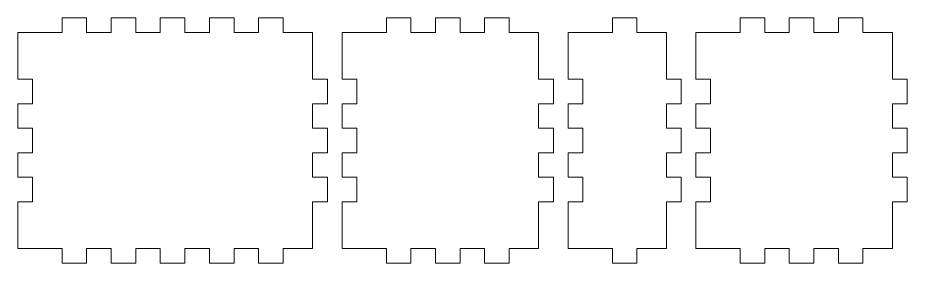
# Model space of a CAD drawing. Header units: centimetres. Extents: x -16 to 372, y -89 to 17.
# Drawn here: x 188.22 to 206.32, y -50.73 to -45.73 of the extents above; entities that cross this region are included whole.
import ezdxf

# ---------------------------------------------------------------- set-up
doc = ezdxf.new("R2010")
doc.units = ezdxf.units.CM
doc.header["$MEASUREMENT"] = 0
doc.layers.add('Capa 1', color=7, linetype='Continuous')

msp = doc.modelspace()

# ---------------------------------------------------------------- linework, layer by layer
at = {"layer": 'Capa 1', "color": 5, "lineweight": 9}
for points, knots in [([(188.22455, -50.43299), (188.22455, -50.43299), (188.87455, -50.43299), (188.87455, -50.43299), (188.87455, -50.43299), (188.87455, -50.43299), (189.12455, -50.43299), (189.12455, -50.43299), (189.12455, -50.43299), (189.12455, -50.43299), (189.12455, -50.73299), (189.12455, -50.73299), (189.12455, -50.73299), (189.12455, -50.73299), (189.62455, -50.73299), (189.62455, -50.73299), (189.62455, -50.73299), (189.62455, -50.73299), (189.62455, -50.43299), (189.62455, -50.43299), (189.62455, -50.43299), (189.62455, -50.43299), (189.87455, -50.43299), (189.87455, -50.43299), (189.87455, -50.43299), (189.87455, -50.43299), (190.12455, -50.43299), (190.12455, -50.43299), (190.12455, -50.43299), (190.12455, -50.43299), (190.12455, -50.73299), (190.12455, -50.73299), (190.12455, -50.73299), (190.12455, -50.73299), (190.62455, -50.73299), (190.62455, -50.73299), (190.62455, -50.73299), (190.62455, -50.73299), (190.62455, -50.43299), (190.62455, -50.43299), (190.62455, -50.43299), (190.62455, -50.43299), (190.87455, -50.43299), (190.87455, -50.43299), (190.87455, -50.43299), (190.87455, -50.43299), (191.12455, -50.43299), (191.12455, -50.43299), (191.12455, -50.43299), (191.12455, -50.43299), (191.12455, -50.73299), (191.12455, -50.73299), (191.12455, -50.73299), (191.12455, -50.73299), (191.62455, -50.73299), (191.62455, -50.73299), (191.62455, -50.73299), (191.62455, -50.73299), (191.62455, -50.43299), (191.62455, -50.43299), (191.62455, -50.43299), (191.62455, -50.43299), (191.87455, -50.43299), (191.87455, -50.43299), (191.87455, -50.43299), (191.87455, -50.43299), (192.12455, -50.43299), (192.12455, -50.43299), (192.12455, -50.43299), (192.12455, -50.43299), (192.12455, -50.73299), (192.12455, -50.73299), (192.12455, -50.73299), (192.12455, -50.73299), (192.62455, -50.73299), (192.62455, -50.73299), (192.62455, -50.73299), (192.62455, -50.73299), (192.62455, -50.43299), (192.62455, -50.43299), (192.62455, -50.43299), (192.62455, -50.43299), (192.87455, -50.43299), (192.87455, -50.43299), (192.87455, -50.43299), (192.87455, -50.43299), (193.12455, -50.43299), (193.12455, -50.43299), (193.12455, -50.43299), (193.12455, -50.43299), (193.12455, -50.73299), (193.12455, -50.73299), (193.12455, -50.73299), (193.12455, -50.73299), (193.62455, -50.73299), (193.62455, -50.73299), (193.62455, -50.73299), (193.62455, -50.73299), (193.62455, -50.43299), (193.62455, -50.43299), (193.62455, -50.43299), (193.62455, -50.43299), (193.87455, -50.43299), (193.87455, -50.43299), (193.87455, -50.43299), (193.87455, -50.43299), (194.22455, -50.43299), (194.22455, -50.43299), (194.22455, -50.43299), (194.22455, -50.43299), (194.22455, -49.73299), (194.22455, -49.73299), (194.22455, -49.73299), (194.22455, -49.73299), (194.22455, -49.48299), (194.22455, -49.48299), (194.22455, -49.48299), (194.22455, -49.48299), (194.52455, -49.48299), (194.52455, -49.48299), (194.52455, -49.48299), (194.52455, -49.48299), (194.52455, -48.98299), (194.52455, -48.98299), (194.52455, -48.98299), (194.52455, -48.98299), (194.22455, -48.98299), (194.22455, -48.98299), (194.22455, -48.98299), (194.22455, -48.98299), (194.22455, -48.73299), (194.22455, -48.73299), (194.22455, -48.73299), (194.22455, -48.73299), (194.22455, -48.48299), (194.22455, -48.48299), (194.22455, -48.48299), (194.22455, -48.48299), (194.52455, -48.48299), (194.52455, -48.48299), (194.52455, -48.48299), (194.52455, -48.48299), (194.52455, -47.98299), (194.52455, -47.98299), (194.52455, -47.98299), (194.52455, -47.98299), (194.22455, -47.98299), (194.22455, -47.98299), (194.22455, -47.98299), (194.22455, -47.98299), (194.22455, -47.73299), (194.22455, -47.73299), (194.22455, -47.73299), (194.22455, -47.73299), (194.22455, -47.48299), (194.22455, -47.48299), (194.22455, -47.48299), (194.22455, -47.48299), (194.52455, -47.48299), (194.52455, -47.48299), (194.52455, -47.48299), (194.52455, -47.48299), (194.52455, -46.98299), (194.52455, -46.98299), (194.52455, -46.98299), (194.52455, -46.98299), (194.22455, -46.98299), (194.22455, -46.98299), (194.22455, -46.98299), (194.22455, -46.98299), (194.22455, -46.73299), (194.22455, -46.73299), (194.22455, -46.73299), (194.22455, -46.73299), (194.22455, -46.03299), (194.22455, -46.03299), (194.22455, -46.03299), (194.22455, -46.03299), (193.87455, -46.03299), (193.87455, -46.03299), (193.87455, -46.03299), (193.87455, -46.03299), (193.62455, -46.03299), (193.62455, -46.03299), (193.62455, -46.03299), (193.62455, -46.03299), (193.62455, -45.73299), (193.62455, -45.73299), (193.62455, -45.73299), (193.62455, -45.73299), (193.12455, -45.73299), (193.12455, -45.73299), (193.12455, -45.73299), (193.12455, -45.73299), (193.12455, -46.03299), (193.12455, -46.03299), (193.12455, -46.03299), (193.12455, -46.03299), (192.87455, -46.03299), (192.87455, -46.03299), (192.87455, -46.03299), (192.87455, -46.03299), (192.62455, -46.03299), (192.62455, -46.03299), (192.62455, -46.03299), (192.62455, -46.03299), (192.62455, -45.73299), (192.62455, -45.73299), (192.62455, -45.73299), (192.62455, -45.73299), (192.12455, -45.73299), (192.12455, -45.73299), (192.12455, -45.73299), (192.12455, -45.73299), (192.12455, -46.03299), (192.12455, -46.03299), (192.12455, -46.03299), (192.12455, -46.03299), (191.87455, -46.03299), (191.87455, -46.03299), (191.87455, -46.03299), (191.87455, -46.03299), (191.62455, -46.03299), (191.62455, -46.03299), (191.62455, -46.03299), (191.62455, -46.03299), (191.62455, -45.73299), (191.62455, -45.73299), (191.62455, -45.73299), (191.62455, -45.73299), (191.12455, -45.73299), (191.12455, -45.73299), (191.12455, -45.73299), (191.12455, -45.73299), (191.12455, -46.03299), (191.12455, -46.03299), (191.12455, -46.03299), (191.12455, -46.03299), (190.87455, -46.03299), (190.87455, -46.03299), (190.87455, -46.03299), (190.87455, -46.03299), (190.62455, -46.03299), (190.62455, -46.03299), (190.62455, -46.03299), (190.62455, -46.03299), (190.62455, -45.73299), (190.62455, -45.73299), (190.62455, -45.73299), (190.62455, -45.73299), (190.12455, -45.73299), (190.12455, -45.73299), (190.12455, -45.73299), (190.12455, -45.73299), (190.12455, -46.03299), (190.12455, -46.03299), (190.12455, -46.03299), (190.12455, -46.03299), (189.87455, -46.03299), (189.87455, -46.03299), (189.87455, -46.03299), (189.87455, -46.03299), (189.62455, -46.03299), (189.62455, -46.03299), (189.62455, -46.03299), (189.62455, -46.03299), (189.62455, -45.73299), (189.62455, -45.73299), (189.62455, -45.73299), (189.62455, -45.73299), (189.12455, -45.73299), (189.12455, -45.73299), (189.12455, -45.73299), (189.12455, -45.73299), (189.12455, -46.03299), (189.12455, -46.03299), (189.12455, -46.03299), (189.12455, -46.03299), (188.87455, -46.03299), (188.87455, -46.03299), (188.87455, -46.03299), (188.87455, -46.03299), (188.22455, -46.03299), (188.22455, -46.03299), (188.22455, -46.03299), (188.22455, -46.03299), (188.22455, -46.73299), (188.22455, -46.73299), (188.22455, -46.73299), (188.22455, -46.73299), (188.22455, -46.98299), (188.22455, -46.98299), (188.22455, -46.98299), (188.22455, -46.98299), (188.52455, -46.98299), (188.52455, -46.98299), (188.52455, -46.98299), (188.52455, -46.98299), (188.52455, -47.48299), (188.52455, -47.48299), (188.52455, -47.48299), (188.52455, -47.48299), (188.22455, -47.48299), (188.22455, -47.48299), (188.22455, -47.48299), (188.22455, -47.48299), (188.22455, -47.73299), (188.22455, -47.73299), (188.22455, -47.73299), (188.22455, -47.73299), (188.22455, -47.98299), (188.22455, -47.98299), (188.22455, -47.98299), (188.22455, -47.98299), (188.52455, -47.98299), (188.52455, -47.98299), (188.52455, -47.98299), (188.52455, -47.98299), (188.52455, -48.48299), (188.52455, -48.48299), (188.52455, -48.48299), (188.52455, -48.48299), (188.22455, -48.48299), (188.22455, -48.48299), (188.22455, -48.48299), (188.22455, -48.48299), (188.22455, -48.73299), (188.22455, -48.73299), (188.22455, -48.73299), (188.22455, -48.73299), (188.22455, -48.98299), (188.22455, -48.98299), (188.22455, -48.98299), (188.22455, -48.98299), (188.52455, -48.98299), (188.52455, -48.98299), (188.52455, -48.98299), (188.52455, -48.98299), (188.52455, -49.48299), (188.52455, -49.48299), (188.52455, -49.48299), (188.52455, -49.48299), (188.22455, -49.48299), (188.22455, -49.48299), (188.22455, -49.48299), (188.22455, -49.48299), (188.22455, -49.73299), (188.22455, -49.73299), (188.22455, -49.73299), (188.22455, -49.73299), (188.22455, -50.43299), (188.22455, -50.43299)], [0, 0, 0, 0, 0.01123596, 0.01123596, 0.01123596, 0.01123596, 0.02247191, 0.02247191, 0.02247191, 0.02247191, 0.03370787, 0.03370787, 0.03370787, 0.03370787, 0.04494382, 0.04494382, 0.04494382, 0.04494382, 0.05617978, 0.05617978, 0.05617978, 0.05617978, 0.06741573, 0.06741573, 0.06741573, 0.06741573, 0.07865169, 0.07865169, 0.07865169, 0.07865169, 0.08988764, 0.08988764, 0.08988764, 0.08988764, 0.1011236, 0.1011236, 0.1011236, 0.1011236, 0.11235955, 0.11235955, 0.11235955, 0.11235955, 0.12359551, 0.12359551, 0.12359551, 0.12359551, 0.13483146, 0.13483146, 0.13483146, 0.13483146, 0.14606742, 0.14606742, 0.14606742, 0.14606742, 0.15730337, 0.15730337, 0.15730337, 0.15730337, 0.16853933, 0.16853933, 0.16853933, 0.16853933, 0.17977528, 0.17977528, 0.17977528, 0.17977528, 0.19101124, 0.19101124, 0.19101124, 0.19101124, 0.20224719, 0.20224719, 0.20224719, 0.20224719, 0.21348315, 0.21348315, 0.21348315, 0.21348315, 0.2247191, 0.2247191, 0.2247191, 0.2247191, 0.23595506, 0.23595506, 0.23595506, 0.23595506, 0.24719101, 0.24719101, 0.24719101, 0.24719101, 0.25842697, 0.25842697, 0.25842697, 0.25842697, 0.26966292, 0.26966292, 0.26966292, 0.26966292, 0.28089888, 0.28089888, 0.28089888, 0.28089888, 0.29213483, 0.29213483, 0.29213483, 0.29213483, 0.30337079, 0.30337079, 0.30337079, 0.30337079, 0.31460674, 0.31460674, 0.31460674, 0.31460674, 0.3258427, 0.3258427, 0.3258427, 0.3258427, 0.33707865, 0.33707865, 0.33707865, 0.33707865, 0.34831461, 0.34831461, 0.34831461, 0.34831461, 0.35955056, 0.35955056, 0.35955056, 0.35955056, 0.37078652, 0.37078652, 0.37078652, 0.37078652, 0.38202247, 0.38202247, 0.38202247, 0.38202247, 0.39325843, 0.39325843, 0.39325843, 0.39325843, 0.40449438, 0.40449438, 0.40449438, 0.40449438, 0.41573034, 0.41573034, 0.41573034, 0.41573034, 0.42696629, 0.42696629, 0.42696629, 0.42696629, 0.43820225, 0.43820225, 0.43820225, 0.43820225, 0.4494382, 0.4494382, 0.4494382, 0.4494382, 0.46067416, 0.46067416, 0.46067416, 0.46067416, 0.47191011, 0.47191011, 0.47191011, 0.47191011, 0.48314607, 0.48314607, 0.48314607, 0.48314607, 0.49438202, 0.49438202, 0.49438202, 0.49438202, 0.50561798, 0.50561798, 0.50561798, 0.50561798, 0.51685393, 0.51685393, 0.51685393, 0.51685393, 0.52808989, 0.52808989, 0.52808989, 0.52808989, 0.53932584, 0.53932584, 0.53932584, 0.53932584, 0.5505618, 0.5505618, 0.5505618, 0.5505618, 0.56179775, 0.56179775, 0.56179775, 0.56179775, 0.57303371, 0.57303371, 0.57303371, 0.57303371, 0.58426966, 0.58426966, 0.58426966, 0.58426966, 0.59550562, 0.59550562, 0.59550562, 0.59550562, 0.60674157, 0.60674157, 0.60674157, 0.60674157, 0.61797753, 0.61797753, 0.61797753, 0.61797753, 0.62921348, 0.62921348, 0.62921348, 0.62921348, 0.64044944, 0.64044944, 0.64044944, 0.64044944, 0.65168539, 0.65168539, 0.65168539, 0.65168539, 0.66292135, 0.66292135, 0.66292135, 0.66292135, 0.6741573, 0.6741573, 0.6741573, 0.6741573, 0.68539326, 0.68539326, 0.68539326, 0.68539326, 0.69662921, 0.69662921, 0.69662921, 0.69662921, 0.70786517, 0.70786517, 0.70786517, 0.70786517, 0.71910112, 0.71910112, 0.71910112, 0.71910112, 0.73033708, 0.73033708, 0.73033708, 0.73033708, 0.74157303, 0.74157303, 0.74157303, 0.74157303, 0.75280899, 0.75280899, 0.75280899, 0.75280899, 0.76404494, 0.76404494, 0.76404494, 0.76404494, 0.7752809, 0.7752809, 0.7752809, 0.7752809, 0.78651685, 0.78651685, 0.78651685, 0.78651685, 0.79775281, 0.79775281, 0.79775281, 0.79775281, 0.80898876, 0.80898876, 0.80898876, 0.80898876, 0.82022472, 0.82022472, 0.82022472, 0.82022472, 0.83146067, 0.83146067, 0.83146067, 0.83146067, 0.84269663, 0.84269663, 0.84269663, 0.84269663, 0.85393258, 0.85393258, 0.85393258, 0.85393258, 0.86516854, 0.86516854, 0.86516854, 0.86516854, 0.87640449, 0.87640449, 0.87640449, 0.87640449, 0.88764045, 0.88764045, 0.88764045, 0.88764045, 0.8988764, 0.8988764, 0.8988764, 0.8988764, 0.91011236, 0.91011236, 0.91011236, 0.91011236, 0.92134831, 0.92134831, 0.92134831, 0.92134831, 0.93258427, 0.93258427, 0.93258427, 0.93258427, 0.94382022, 0.94382022, 0.94382022, 0.94382022, 0.95505618, 0.95505618, 0.95505618, 0.95505618, 0.96629213, 0.96629213, 0.96629213, 0.96629213, 0.97752809, 0.97752809, 0.97752809, 0.97752809, 1, 1, 1, 1]), ([(194.82455, -50.43299), (194.82455, -50.43299), (195.47455, -50.43299), (195.47455, -50.43299), (195.47455, -50.43299), (195.47455, -50.43299), (195.72455, -50.43299), (195.72455, -50.43299), (195.72455, -50.43299), (195.72455, -50.43299), (195.72455, -50.73299), (195.72455, -50.73299), (195.72455, -50.73299), (195.72455, -50.73299), (196.22455, -50.73299), (196.22455, -50.73299), (196.22455, -50.73299), (196.22455, -50.73299), (196.22455, -50.43299), (196.22455, -50.43299), (196.22455, -50.43299), (196.22455, -50.43299), (196.47455, -50.43299), (196.47455, -50.43299), (196.47455, -50.43299), (196.47455, -50.43299), (196.72455, -50.43299), (196.72455, -50.43299), (196.72455, -50.43299), (196.72455, -50.43299), (196.72455, -50.73299), (196.72455, -50.73299), (196.72455, -50.73299), (196.72455, -50.73299), (197.22455, -50.73299), (197.22455, -50.73299), (197.22455, -50.73299), (197.22455, -50.73299), (197.22455, -50.43299), (197.22455, -50.43299), (197.22455, -50.43299), (197.22455, -50.43299), (197.47455, -50.43299), (197.47455, -50.43299), (197.47455, -50.43299), (197.47455, -50.43299), (197.72455, -50.43299), (197.72455, -50.43299), (197.72455, -50.43299), (197.72455, -50.43299), (197.72455, -50.73299), (197.72455, -50.73299), (197.72455, -50.73299), (197.72455, -50.73299), (198.22455, -50.73299), (198.22455, -50.73299), (198.22455, -50.73299), (198.22455, -50.73299), (198.22455, -50.43299), (198.22455, -50.43299), (198.22455, -50.43299), (198.22455, -50.43299), (198.47455, -50.43299), (198.47455, -50.43299), (198.47455, -50.43299), (198.47455, -50.43299), (198.82455, -50.43299), (198.82455, -50.43299), (198.82455, -50.43299), (198.82455, -50.43299), (198.82455, -49.73299), (198.82455, -49.73299), (198.82455, -49.73299), (198.82455, -49.73299), (198.82455, -49.48299), (198.82455, -49.48299), (198.82455, -49.48299), (198.82455, -49.48299), (199.12455, -49.48299), (199.12455, -49.48299), (199.12455, -49.48299), (199.12455, -49.48299), (199.12455, -48.98299), (199.12455, -48.98299), (199.12455, -48.98299), (199.12455, -48.98299), (198.82455, -48.98299), (198.82455, -48.98299), (198.82455, -48.98299), (198.82455, -48.98299), (198.82455, -48.73299), (198.82455, -48.73299), (198.82455, -48.73299), (198.82455, -48.73299), (198.82455, -48.48299), (198.82455, -48.48299), (198.82455, -48.48299), (198.82455, -48.48299), (199.12455, -48.48299), (199.12455, -48.48299), (199.12455, -48.48299), (199.12455, -48.48299), (199.12455, -47.98299), (199.12455, -47.98299), (199.12455, -47.98299), (199.12455, -47.98299), (198.82455, -47.98299), (198.82455, -47.98299), (198.82455, -47.98299), (198.82455, -47.98299), (198.82455, -47.73299), (198.82455, -47.73299), (198.82455, -47.73299), (198.82455, -47.73299), (198.82455, -47.48299), (198.82455, -47.48299), (198.82455, -47.48299), (198.82455, -47.48299), (199.12455, -47.48299), (199.12455, -47.48299), (199.12455, -47.48299), (199.12455, -47.48299), (199.12455, -46.98299), (199.12455, -46.98299), (199.12455, -46.98299), (199.12455, -46.98299), (198.82455, -46.98299), (198.82455, -46.98299), (198.82455, -46.98299), (198.82455, -46.98299), (198.82455, -46.73299), (198.82455, -46.73299), (198.82455, -46.73299), (198.82455, -46.73299), (198.82455, -46.03299), (198.82455, -46.03299), (198.82455, -46.03299), (198.82455, -46.03299), (198.47455, -46.03299), (198.47455, -46.03299), (198.47455, -46.03299), (198.47455, -46.03299), (198.22455, -46.03299), (198.22455, -46.03299), (198.22455, -46.03299), (198.22455, -46.03299), (198.22455, -45.73299), (198.22455, -45.73299), (198.22455, -45.73299), (198.22455, -45.73299), (197.72455, -45.73299), (197.72455, -45.73299), (197.72455, -45.73299), (197.72455, -45.73299), (197.72455, -46.03299), (197.72455, -46.03299), (197.72455, -46.03299), (197.72455, -46.03299), (197.47455, -46.03299), (197.47455, -46.03299), (197.47455, -46.03299), (197.47455, -46.03299), (197.22455, -46.03299), (197.22455, -46.03299), (197.22455, -46.03299), (197.22455, -46.03299), (197.22455, -45.73299), (197.22455, -45.73299), (197.22455, -45.73299), (197.22455, -45.73299), (196.72455, -45.73299), (196.72455, -45.73299), (196.72455, -45.73299), (196.72455, -45.73299), (196.72455, -46.03299), (196.72455, -46.03299), (196.72455, -46.03299), (196.72455, -46.03299), (196.47455, -46.03299), (196.47455, -46.03299), (196.47455, -46.03299), (196.47455, -46.03299), (196.22455, -46.03299), (196.22455, -46.03299), (196.22455, -46.03299), (196.22455, -46.03299), (196.22455, -45.73299), (196.22455, -45.73299), (196.22455, -45.73299), (196.22455, -45.73299), (195.72455, -45.73299), (195.72455, -45.73299), (195.72455, -45.73299), (195.72455, -45.73299), (195.72455, -46.03299), (195.72455, -46.03299), (195.72455, -46.03299), (195.72455, -46.03299), (195.47455, -46.03299), (195.47455, -46.03299), (195.47455, -46.03299), (195.47455, -46.03299), (194.82455, -46.03299), (194.82455, -46.03299), (194.82455, -46.03299), (194.82455, -46.03299), (194.82455, -46.73299), (194.82455, -46.73299), (194.82455, -46.73299), (194.82455, -46.73299), (194.82455, -46.98299), (194.82455, -46.98299), (194.82455, -46.98299), (194.82455, -46.98299), (195.12455, -46.98299), (195.12455, -46.98299), (195.12455, -46.98299), (195.12455, -46.98299), (195.12455, -47.48299), (195.12455, -47.48299), (195.12455, -47.48299), (195.12455, -47.48299), (194.82455, -47.48299), (194.82455, -47.48299), (194.82455, -47.48299), (194.82455, -47.48299), (194.82455, -47.73299), (194.82455, -47.73299), (194.82455, -47.73299), (194.82455, -47.73299), (194.82455, -47.98299), (194.82455, -47.98299), (194.82455, -47.98299), (194.82455, -47.98299), (195.12455, -47.98299), (195.12455, -47.98299), (195.12455, -47.98299), (195.12455, -47.98299), (195.12455, -48.48299), (195.12455, -48.48299), (195.12455, -48.48299), (195.12455, -48.48299), (194.82455, -48.48299), (194.82455, -48.48299), (194.82455, -48.48299), (194.82455, -48.48299), (194.82455, -48.73299), (194.82455, -48.73299), (194.82455, -48.73299), (194.82455, -48.73299), (194.82455, -48.98299), (194.82455, -48.98299), (194.82455, -48.98299), (194.82455, -48.98299), (195.12455, -48.98299), (195.12455, -48.98299), (195.12455, -48.98299), (195.12455, -48.98299), (195.12455, -49.48299), (195.12455, -49.48299), (195.12455, -49.48299), (195.12455, -49.48299), (194.82455, -49.48299), (194.82455, -49.48299), (194.82455, -49.48299), (194.82455, -49.48299), (194.82455, -49.73299), (194.82455, -49.73299), (194.82455, -49.73299), (194.82455, -49.73299), (194.82455, -50.43299), (194.82455, -50.43299)], [0, 0, 0, 0, 0.01449275, 0.01449275, 0.01449275, 0.01449275, 0.02898551, 0.02898551, 0.02898551, 0.02898551, 0.04347826, 0.04347826, 0.04347826, 0.04347826, 0.05797101, 0.05797101, 0.05797101, 0.05797101, 0.07246377, 0.07246377, 0.07246377, 0.07246377, 0.08695652, 0.08695652, 0.08695652, 0.08695652, 0.10144928, 0.10144928, 0.10144928, 0.10144928, 0.11594203, 0.11594203, 0.11594203, 0.11594203, 0.13043478, 0.13043478, 0.13043478, 0.13043478, 0.14492754, 0.14492754, 0.14492754, 0.14492754, 0.15942029, 0.15942029, 0.15942029, 0.15942029, 0.17391304, 0.17391304, 0.17391304, 0.17391304, 0.1884058, 0.1884058, 0.1884058, 0.1884058, 0.20289855, 0.20289855, 0.20289855, 0.20289855, 0.2173913, 0.2173913, 0.2173913, 0.2173913, 0.23188406, 0.23188406, 0.23188406, 0.23188406, 0.24637681, 0.24637681, 0.24637681, 0.24637681, 0.26086957, 0.26086957, 0.26086957, 0.26086957, 0.27536232, 0.27536232, 0.27536232, 0.27536232, 0.28985507, 0.28985507, 0.28985507, 0.28985507, 0.30434783, 0.30434783, 0.30434783, 0.30434783, 0.31884058, 0.31884058, 0.31884058, 0.31884058, 0.33333333, 0.33333333, 0.33333333, 0.33333333, 0.34782609, 0.34782609, 0.34782609, 0.34782609, 0.36231884, 0.36231884, 0.36231884, 0.36231884, 0.37681159, 0.37681159, 0.37681159, 0.37681159, 0.39130435, 0.39130435, 0.39130435, 0.39130435, 0.4057971, 0.4057971, 0.4057971, 0.4057971, 0.42028986, 0.42028986, 0.42028986, 0.42028986, 0.43478261, 0.43478261, 0.43478261, 0.43478261, 0.44927536, 0.44927536, 0.44927536, 0.44927536, 0.46376812, 0.46376812, 0.46376812, 0.46376812, 0.47826087, 0.47826087, 0.47826087, 0.47826087, 0.49275362, 0.49275362, 0.49275362, 0.49275362, 0.50724638, 0.50724638, 0.50724638, 0.50724638, 0.52173913, 0.52173913, 0.52173913, 0.52173913, 0.53623188, 0.53623188, 0.53623188, 0.53623188, 0.55072464, 0.55072464, 0.55072464, 0.55072464, 0.56521739, 0.56521739, 0.56521739, 0.56521739, 0.57971014, 0.57971014, 0.57971014, 0.57971014, 0.5942029, 0.5942029, 0.5942029, 0.5942029, 0.60869565, 0.60869565, 0.60869565, 0.60869565, 0.62318841, 0.62318841, 0.62318841, 0.62318841, 0.63768116, 0.63768116, 0.63768116, 0.63768116, 0.65217391, 0.65217391, 0.65217391, 0.65217391, 0.66666667, 0.66666667, 0.66666667, 0.66666667, 0.68115942, 0.68115942, 0.68115942, 0.68115942, 0.69565217, 0.69565217, 0.69565217, 0.69565217, 0.71014493, 0.71014493, 0.71014493, 0.71014493, 0.72463768, 0.72463768, 0.72463768, 0.72463768, 0.73913043, 0.73913043, 0.73913043, 0.73913043, 0.75362319, 0.75362319, 0.75362319, 0.75362319, 0.76811594, 0.76811594, 0.76811594, 0.76811594, 0.7826087, 0.7826087, 0.7826087, 0.7826087, 0.79710145, 0.79710145, 0.79710145, 0.79710145, 0.8115942, 0.8115942, 0.8115942, 0.8115942, 0.82608696, 0.82608696, 0.82608696, 0.82608696, 0.84057971, 0.84057971, 0.84057971, 0.84057971, 0.85507246, 0.85507246, 0.85507246, 0.85507246, 0.86956522, 0.86956522, 0.86956522, 0.86956522, 0.88405797, 0.88405797, 0.88405797, 0.88405797, 0.89855072, 0.89855072, 0.89855072, 0.89855072, 0.91304348, 0.91304348, 0.91304348, 0.91304348, 0.92753623, 0.92753623, 0.92753623, 0.92753623, 0.94202899, 0.94202899, 0.94202899, 0.94202899, 0.95652174, 0.95652174, 0.95652174, 0.95652174, 0.97101449, 0.97101449, 0.97101449, 0.97101449, 1, 1, 1, 1]), ([(199.42455, -50.43299), (199.42455, -50.43299), (200.07455, -50.43299), (200.07455, -50.43299), (200.07455, -50.43299), (200.07455, -50.43299), (200.32455, -50.43299), (200.32455, -50.43299), (200.32455, -50.43299), (200.32455, -50.43299), (200.32455, -50.73299), (200.32455, -50.73299), (200.32455, -50.73299), (200.32455, -50.73299), (200.82455, -50.73299), (200.82455, -50.73299), (200.82455, -50.73299), (200.82455, -50.73299), (200.82455, -50.43299), (200.82455, -50.43299), (200.82455, -50.43299), (200.82455, -50.43299), (201.07455, -50.43299), (201.07455, -50.43299), (201.07455, -50.43299), (201.07455, -50.43299), (201.42455, -50.43299), (201.42455, -50.43299), (201.42455, -50.43299), (201.42455, -50.43299), (201.42455, -49.73299), (201.42455, -49.73299), (201.42455, -49.73299), (201.42455, -49.73299), (201.42455, -49.48299), (201.42455, -49.48299), (201.42455, -49.48299), (201.42455, -49.48299), (201.72455, -49.48299), (201.72455, -49.48299), (201.72455, -49.48299), (201.72455, -49.48299), (201.72455, -48.98299), (201.72455, -48.98299), (201.72455, -48.98299), (201.72455, -48.98299), (201.42455, -48.98299), (201.42455, -48.98299), (201.42455, -48.98299), (201.42455, -48.98299), (201.42455, -48.73299), (201.42455, -48.73299), (201.42455, -48.73299), (201.42455, -48.73299), (201.42455, -48.48299), (201.42455, -48.48299), (201.42455, -48.48299), (201.42455, -48.48299), (201.72455, -48.48299), (201.72455, -48.48299), (201.72455, -48.48299), (201.72455, -48.48299), (201.72455, -47.98299), (201.72455, -47.98299), (201.72455, -47.98299), (201.72455, -47.98299), (201.42455, -47.98299), (201.42455, -47.98299), (201.42455, -47.98299), (201.42455, -47.98299), (201.42455, -47.73299), (201.42455, -47.73299), (201.42455, -47.73299), (201.42455, -47.73299), (201.42455, -47.48299), (201.42455, -47.48299), (201.42455, -47.48299), (201.42455, -47.48299), (201.72455, -47.48299), (201.72455, -47.48299), (201.72455, -47.48299), (201.72455, -47.48299), (201.72455, -46.98299), (201.72455, -46.98299), (201.72455, -46.98299), (201.72455, -46.98299), (201.42455, -46.98299), (201.42455, -46.98299), (201.42455, -46.98299), (201.42455, -46.98299), (201.42455, -46.73299), (201.42455, -46.73299), (201.42455, -46.73299), (201.42455, -46.73299), (201.42455, -46.03299), (201.42455, -46.03299), (201.42455, -46.03299), (201.42455, -46.03299), (201.07455, -46.03299), (201.07455, -46.03299), (201.07455, -46.03299), (201.07455, -46.03299), (200.82455, -46.03299), (200.82455, -46.03299), (200.82455, -46.03299), (200.82455, -46.03299), (200.82455, -45.73299), (200.82455, -45.73299), (200.82455, -45.73299), (200.82455, -45.73299), (200.32455, -45.73299), (200.32455, -45.73299), (200.32455, -45.73299), (200.32455, -45.73299), (200.32455, -46.03299), (200.32455, -46.03299), (200.32455, -46.03299), (200.32455, -46.03299), (200.07455, -46.03299), (200.07455, -46.03299), (200.07455, -46.03299), (200.07455, -46.03299), (199.42455, -46.03299), (199.42455, -46.03299), (199.42455, -46.03299), (199.42455, -46.03299), (199.42455, -46.73299), (199.42455, -46.73299), (199.42455, -46.73299), (199.42455, -46.73299), (199.42455, -46.98299), (199.42455, -46.98299), (199.42455, -46.98299), (199.42455, -46.98299), (199.72455, -46.98299), (199.72455, -46.98299), (199.72455, -46.98299), (199.72455, -46.98299), (199.72455, -47.48299), (199.72455, -47.48299), (199.72455, -47.48299), (199.72455, -47.48299), (199.42455, -47.48299), (199.42455, -47.48299), (199.42455, -47.48299), (199.42455, -47.48299), (199.42455, -47.73299), (199.42455, -47.73299), (199.42455, -47.73299), (199.42455, -47.73299), (199.42455, -47.98299), (199.42455, -47.98299), (199.42455, -47.98299), (199.42455, -47.98299), (199.72455, -47.98299), (199.72455, -47.98299), (199.72455, -47.98299), (199.72455, -47.98299), (199.72455, -48.48299), (199.72455, -48.48299), (199.72455, -48.48299), (199.72455, -48.48299), (199.42455, -48.48299), (199.42455, -48.48299), (199.42455, -48.48299), (199.42455, -48.48299), (199.42455, -48.73299), (199.42455, -48.73299), (199.42455, -48.73299), (199.42455, -48.73299), (199.42455, -48.98299), (199.42455, -48.98299), (199.42455, -48.98299), (199.42455, -48.98299), (199.72455, -48.98299), (199.72455, -48.98299), (199.72455, -48.98299), (199.72455, -48.98299), (199.72455, -49.48299), (199.72455, -49.48299), (199.72455, -49.48299), (199.72455, -49.48299), (199.42455, -49.48299), (199.42455, -49.48299), (199.42455, -49.48299), (199.42455, -49.48299), (199.42455, -49.73299), (199.42455, -49.73299), (199.42455, -49.73299), (199.42455, -49.73299), (199.42455, -50.43299), (199.42455, -50.43299)], [0, 0, 0, 0, 0.02040816, 0.02040816, 0.02040816, 0.02040816, 0.04081633, 0.04081633, 0.04081633, 0.04081633, 0.06122449, 0.06122449, 0.06122449, 0.06122449, 0.08163265, 0.08163265, 0.08163265, 0.08163265, 0.10204082, 0.10204082, 0.10204082, 0.10204082, 0.12244898, 0.12244898, 0.12244898, 0.12244898, 0.14285714, 0.14285714, 0.14285714, 0.14285714, 0.16326531, 0.16326531, 0.16326531, 0.16326531, 0.18367347, 0.18367347, 0.18367347, 0.18367347, 0.20408163, 0.20408163, 0.20408163, 0.20408163, 0.2244898, 0.2244898, 0.2244898, 0.2244898, 0.24489796, 0.24489796, 0.24489796, 0.24489796, 0.26530612, 0.26530612, 0.26530612, 0.26530612, 0.28571429, 0.28571429, 0.28571429, 0.28571429, 0.30612245, 0.30612245, 0.30612245, 0.30612245, 0.32653061, 0.32653061, 0.32653061, 0.32653061, 0.34693878, 0.34693878, 0.34693878, 0.34693878, 0.36734694, 0.36734694, 0.36734694, 0.36734694, 0.3877551, 0.3877551, 0.3877551, 0.3877551, 0.40816327, 0.40816327, 0.40816327, 0.40816327, 0.42857143, 0.42857143, 0.42857143, 0.42857143, 0.44897959, 0.44897959, 0.44897959, 0.44897959, 0.46938776, 0.46938776, 0.46938776, 0.46938776, 0.48979592, 0.48979592, 0.48979592, 0.48979592, 0.51020408, 0.51020408, 0.51020408, 0.51020408, 0.53061224, 0.53061224, 0.53061224, 0.53061224, 0.55102041, 0.55102041, 0.55102041, 0.55102041, 0.57142857, 0.57142857, 0.57142857, 0.57142857, 0.59183673, 0.59183673, 0.59183673, 0.59183673, 0.6122449, 0.6122449, 0.6122449, 0.6122449, 0.63265306, 0.63265306, 0.63265306, 0.63265306, 0.65306122, 0.65306122, 0.65306122, 0.65306122, 0.67346939, 0.67346939, 0.67346939, 0.67346939, 0.69387755, 0.69387755, 0.69387755, 0.69387755, 0.71428571, 0.71428571, 0.71428571, 0.71428571, 0.73469388, 0.73469388, 0.73469388, 0.73469388, 0.75510204, 0.75510204, 0.75510204, 0.75510204, 0.7755102, 0.7755102, 0.7755102, 0.7755102, 0.79591837, 0.79591837, 0.79591837, 0.79591837, 0.81632653, 0.81632653, 0.81632653, 0.81632653, 0.83673469, 0.83673469, 0.83673469, 0.83673469, 0.85714286, 0.85714286, 0.85714286, 0.85714286, 0.87755102, 0.87755102, 0.87755102, 0.87755102, 0.89795918, 0.89795918, 0.89795918, 0.89795918, 0.91836735, 0.91836735, 0.91836735, 0.91836735, 0.93877551, 0.93877551, 0.93877551, 0.93877551, 0.95918367, 0.95918367, 0.95918367, 0.95918367, 1, 1, 1, 1]), ([(202.02455, -50.43299), (202.02455, -50.43299), (202.67455, -50.43299), (202.67455, -50.43299), (202.67455, -50.43299), (202.67455, -50.43299), (202.92455, -50.43299), (202.92455, -50.43299), (202.92455, -50.43299), (202.92455, -50.43299), (202.92455, -50.73299), (202.92455, -50.73299), (202.92455, -50.73299), (202.92455, -50.73299), (203.42455, -50.73299), (203.42455, -50.73299), (203.42455, -50.73299), (203.42455, -50.73299), (203.42455, -50.43299), (203.42455, -50.43299), (203.42455, -50.43299), (203.42455, -50.43299), (203.67455, -50.43299), (203.67455, -50.43299), (203.67455, -50.43299), (203.67455, -50.43299), (203.92455, -50.43299), (203.92455, -50.43299), (203.92455, -50.43299), (203.92455, -50.43299), (203.92455, -50.73299), (203.92455, -50.73299), (203.92455, -50.73299), (203.92455, -50.73299), (204.42455, -50.73299), (204.42455, -50.73299), (204.42455, -50.73299), (204.42455, -50.73299), (204.42455, -50.43299), (204.42455, -50.43299), (204.42455, -50.43299), (204.42455, -50.43299), (204.67455, -50.43299), (204.67455, -50.43299), (204.67455, -50.43299), (204.67455, -50.43299), (204.92455, -50.43299), (204.92455, -50.43299), (204.92455, -50.43299), (204.92455, -50.43299), (204.92455, -50.73299), (204.92455, -50.73299), (204.92455, -50.73299), (204.92455, -50.73299), (205.42455, -50.73299), (205.42455, -50.73299), (205.42455, -50.73299), (205.42455, -50.73299), (205.42455, -50.43299), (205.42455, -50.43299), (205.42455, -50.43299), (205.42455, -50.43299), (205.67455, -50.43299), (205.67455, -50.43299), (205.67455, -50.43299), (205.67455, -50.43299), (206.02455, -50.43299), (206.02455, -50.43299), (206.02455, -50.43299), (206.02455, -50.43299), (206.02455, -49.73299), (206.02455, -49.73299), (206.02455, -49.73299), (206.02455, -49.73299), (206.02455, -49.48299), (206.02455, -49.48299), (206.02455, -49.48299), (206.02455, -49.48299), (206.32455, -49.48299), (206.32455, -49.48299), (206.32455, -49.48299), (206.32455, -49.48299), (206.32455, -48.98299), (206.32455, -48.98299), (206.32455, -48.98299), (206.32455, -48.98299), (206.02455, -48.98299), (206.02455, -48.98299), (206.02455, -48.98299), (206.02455, -48.98299), (206.02455, -48.73299), (206.02455, -48.73299), (206.02455, -48.73299), (206.02455, -48.73299), (206.02455, -48.48299), (206.02455, -48.48299), (206.02455, -48.48299), (206.02455, -48.48299), (206.32455, -48.48299), (206.32455, -48.48299), (206.32455, -48.48299), (206.32455, -48.48299), (206.32455, -47.98299), (206.32455, -47.98299), (206.32455, -47.98299), (206.32455, -47.98299), (206.02455, -47.98299), (206.02455, -47.98299), (206.02455, -47.98299), (206.02455, -47.98299), (206.02455, -47.73299), (206.02455, -47.73299), (206.02455, -47.73299), (206.02455, -47.73299), (206.02455, -47.48299), (206.02455, -47.48299), (206.02455, -47.48299), (206.02455, -47.48299), (206.32455, -47.48299), (206.32455, -47.48299), (206.32455, -47.48299), (206.32455, -47.48299), (206.32455, -46.98299), (206.32455, -46.98299), (206.32455, -46.98299), (206.32455, -46.98299), (206.02455, -46.98299), (206.02455, -46.98299), (206.02455, -46.98299), (206.02455, -46.98299), (206.02455, -46.73299), (206.02455, -46.73299), (206.02455, -46.73299), (206.02455, -46.73299), (206.02455, -46.03299), (206.02455, -46.03299), (206.02455, -46.03299), (206.02455, -46.03299), (205.67455, -46.03299), (205.67455, -46.03299), (205.67455, -46.03299), (205.67455, -46.03299), (205.42455, -46.03299), (205.42455, -46.03299), (205.42455, -46.03299), (205.42455, -46.03299), (205.42455, -45.73299), (205.42455, -45.73299), (205.42455, -45.73299), (205.42455, -45.73299), (204.92455, -45.73299), (204.92455, -45.73299), (204.92455, -45.73299), (204.92455, -45.73299), (204.92455, -46.03299), (204.92455, -46.03299), (204.92455, -46.03299), (204.92455, -46.03299), (204.67455, -46.03299), (204.67455, -46.03299), (204.67455, -46.03299), (204.67455, -46.03299), (204.42455, -46.03299), (204.42455, -46.03299), (204.42455, -46.03299), (204.42455, -46.03299), (204.42455, -45.73299), (204.42455, -45.73299), (204.42455, -45.73299), (204.42455, -45.73299), (203.92455, -45.73299), (203.92455, -45.73299), (203.92455, -45.73299), (203.92455, -45.73299), (203.92455, -46.03299), (203.92455, -46.03299), (203.92455, -46.03299), (203.92455, -46.03299), (203.67455, -46.03299), (203.67455, -46.03299), (203.67455, -46.03299), (203.67455, -46.03299), (203.42455, -46.03299), (203.42455, -46.03299), (203.42455, -46.03299), (203.42455, -46.03299), (203.42455, -45.73299), (203.42455, -45.73299), (203.42455, -45.73299), (203.42455, -45.73299), (202.92455, -45.73299), (202.92455, -45.73299), (202.92455, -45.73299), (202.92455, -45.73299), (202.92455, -46.03299), (202.92455, -46.03299), (202.92455, -46.03299), (202.92455, -46.03299), (202.67455, -46.03299), (202.67455, -46.03299), (202.67455, -46.03299), (202.67455, -46.03299), (202.02455, -46.03299), (202.02455, -46.03299), (202.02455, -46.03299), (202.02455, -46.03299), (202.02455, -46.73299), (202.02455, -46.73299), (202.02455, -46.73299), (202.02455, -46.73299), (202.02455, -46.98299), (202.02455, -46.98299), (202.02455, -46.98299), (202.02455, -46.98299), (202.32455, -46.98299), (202.32455, -46.98299), (202.32455, -46.98299), (202.32455, -46.98299), (202.32455, -47.48299), (202.32455, -47.48299), (202.32455, -47.48299), (202.32455, -47.48299), (202.02455, -47.48299), (202.02455, -47.48299), (202.02455, -47.48299), (202.02455, -47.48299), (202.02455, -47.73299), (202.02455, -47.73299), (202.02455, -47.73299), (202.02455, -47.73299), (202.02455, -47.98299), (202.02455, -47.98299), (202.02455, -47.98299), (202.02455, -47.98299), (202.32455, -47.98299), (202.32455, -47.98299), (202.32455, -47.98299), (202.32455, -47.98299), (202.32455, -48.48299), (202.32455, -48.48299), (202.32455, -48.48299), (202.32455, -48.48299), (202.02455, -48.48299), (202.02455, -48.48299), (202.02455, -48.48299), (202.02455, -48.48299), (202.02455, -48.73299), (202.02455, -48.73299), (202.02455, -48.73299), (202.02455, -48.73299), (202.02455, -48.98299), (202.02455, -48.98299), (202.02455, -48.98299), (202.02455, -48.98299), (202.32455, -48.98299), (202.32455, -48.98299), (202.32455, -48.98299), (202.32455, -48.98299), (202.32455, -49.48299), (202.32455, -49.48299), (202.32455, -49.48299), (202.32455, -49.48299), (202.02455, -49.48299), (202.02455, -49.48299), (202.02455, -49.48299), (202.02455, -49.48299), (202.02455, -49.73299), (202.02455, -49.73299), (202.02455, -49.73299), (202.02455, -49.73299), (202.02455, -50.43299), (202.02455, -50.43299)], [0, 0, 0, 0, 0.01449275, 0.01449275, 0.01449275, 0.01449275, 0.02898551, 0.02898551, 0.02898551, 0.02898551, 0.04347826, 0.04347826, 0.04347826, 0.04347826, 0.05797101, 0.05797101, 0.05797101, 0.05797101, 0.07246377, 0.07246377, 0.07246377, 0.07246377, 0.08695652, 0.08695652, 0.08695652, 0.08695652, 0.10144928, 0.10144928, 0.10144928, 0.10144928, 0.11594203, 0.11594203, 0.11594203, 0.11594203, 0.13043478, 0.13043478, 0.13043478, 0.13043478, 0.14492754, 0.14492754, 0.14492754, 0.14492754, 0.15942029, 0.15942029, 0.15942029, 0.15942029, 0.17391304, 0.17391304, 0.17391304, 0.17391304, 0.1884058, 0.1884058, 0.1884058, 0.1884058, 0.20289855, 0.20289855, 0.20289855, 0.20289855, 0.2173913, 0.2173913, 0.2173913, 0.2173913, 0.23188406, 0.23188406, 0.23188406, 0.23188406, 0.24637681, 0.24637681, 0.24637681, 0.24637681, 0.26086957, 0.26086957, 0.26086957, 0.26086957, 0.27536232, 0.27536232, 0.27536232, 0.27536232, 0.28985507, 0.28985507, 0.28985507, 0.28985507, 0.30434783, 0.30434783, 0.30434783, 0.30434783, 0.31884058, 0.31884058, 0.31884058, 0.31884058, 0.33333333, 0.33333333, 0.33333333, 0.33333333, 0.34782609, 0.34782609, 0.34782609, 0.34782609, 0.36231884, 0.36231884, 0.36231884, 0.36231884, 0.37681159, 0.37681159, 0.37681159, 0.37681159, 0.39130435, 0.39130435, 0.39130435, 0.39130435, 0.4057971, 0.4057971, 0.4057971, 0.4057971, 0.42028986, 0.42028986, 0.42028986, 0.42028986, 0.43478261, 0.43478261, 0.43478261, 0.43478261, 0.44927536, 0.44927536, 0.44927536, 0.44927536, 0.46376812, 0.46376812, 0.46376812, 0.46376812, 0.47826087, 0.47826087, 0.47826087, 0.47826087, 0.49275362, 0.49275362, 0.49275362, 0.49275362, 0.50724638, 0.50724638, 0.50724638, 0.50724638, 0.52173913, 0.52173913, 0.52173913, 0.52173913, 0.53623188, 0.53623188, 0.53623188, 0.53623188, 0.55072464, 0.55072464, 0.55072464, 0.55072464, 0.56521739, 0.56521739, 0.56521739, 0.56521739, 0.57971014, 0.57971014, 0.57971014, 0.57971014, 0.5942029, 0.5942029, 0.5942029, 0.5942029, 0.60869565, 0.60869565, 0.60869565, 0.60869565, 0.62318841, 0.62318841, 0.62318841, 0.62318841, 0.63768116, 0.63768116, 0.63768116, 0.63768116, 0.65217391, 0.65217391, 0.65217391, 0.65217391, 0.66666667, 0.66666667, 0.66666667, 0.66666667, 0.68115942, 0.68115942, 0.68115942, 0.68115942, 0.69565217, 0.69565217, 0.69565217, 0.69565217, 0.71014493, 0.71014493, 0.71014493, 0.71014493, 0.72463768, 0.72463768, 0.72463768, 0.72463768, 0.73913043, 0.73913043, 0.73913043, 0.73913043, 0.75362319, 0.75362319, 0.75362319, 0.75362319, 0.76811594, 0.76811594, 0.76811594, 0.76811594, 0.7826087, 0.7826087, 0.7826087, 0.7826087, 0.79710145, 0.79710145, 0.79710145, 0.79710145, 0.8115942, 0.8115942, 0.8115942, 0.8115942, 0.82608696, 0.82608696, 0.82608696, 0.82608696, 0.84057971, 0.84057971, 0.84057971, 0.84057971, 0.85507246, 0.85507246, 0.85507246, 0.85507246, 0.86956522, 0.86956522, 0.86956522, 0.86956522, 0.88405797, 0.88405797, 0.88405797, 0.88405797, 0.89855072, 0.89855072, 0.89855072, 0.89855072, 0.91304348, 0.91304348, 0.91304348, 0.91304348, 0.92753623, 0.92753623, 0.92753623, 0.92753623, 0.94202899, 0.94202899, 0.94202899, 0.94202899, 0.95652174, 0.95652174, 0.95652174, 0.95652174, 0.97101449, 0.97101449, 0.97101449, 0.97101449, 1, 1, 1, 1])]:
    msp.add_open_spline(points, degree=3, knots=knots, dxfattribs=at)

doc.saveas('drawing.dxf')
